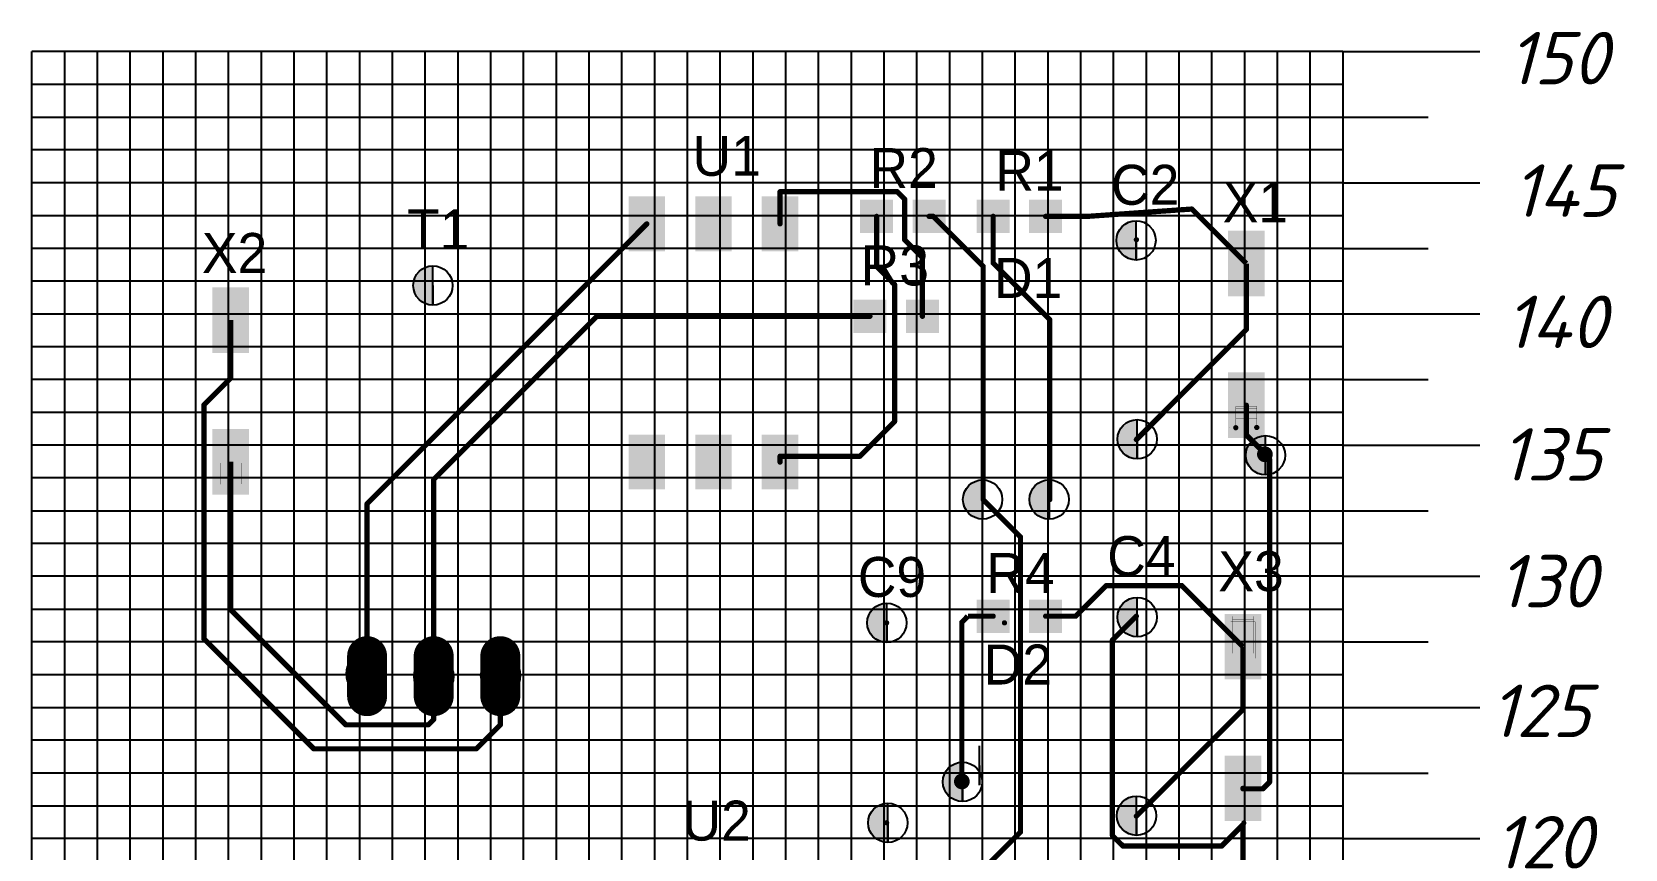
# Model space of a CAD drawing. Header units: millimetres. Extents: x 40 to 3761, y -469 to 920.
# Drawn here: x 356 to 416.7, y 195.1 to 226.2 of the extents above; entities that cross this region are included whole.
import ezdxf

# ---------------------------------------------------------------- set-up
doc = ezdxf.new("R2010")
doc.units = ezdxf.units.MM
for name, color, linetype in [('BottomLayer', 5, 'Continuous'), ('DrillDrawing', 1, 'Continuous'), ('Mechanical4', 56, 'Continuous'), ('PDF _Текст', 7, 'Continuous'), ('TopLayer', 1, 'Continuous'), ('TopOverlay', 2, 'Continuous'), ('TopPaste', 8, 'Continuous'), ('Слой1', 7, 'Continuous')]:
    doc.layers.add(name, color=color, linetype=linetype)
doc.styles.add('PDF ISOCPEUR Italic', font='isocpeui.ttf')

# ---------------------------------------------------------------- blocks, each defined once
blk = doc.blocks.new('*U11')
for p, q in [((-1.25, -75), (-1.25, 75)), ((0, -75), (0, 75)), ((1.25, 75), (1.25, -75))]:
    blk.add_line(p, q)
blk = doc.blocks.new('*U12')
at = {"color": 0, "linetype": 'ByBlock', "lineweight": -2, "transparency": 16777216}
for p in [(0, 0), (3.75, 0), (7.5, 0), (11.25, 0), (15, 0), (18.75, 0), (22.5, 0), (26.25, 0), (30, 0), (33.75, 0), (37.5, 0), (41.25, 0), (45, 0)]:
    blk.add_blockref('*U11', p, dxfattribs=at)
blk = doc.blocks.new('*U13')
for p, q in [((-25, 1.25), (25, 1.25)), ((-25, 0), (25, 0)), ((25, -1.25), (-25, -1.25))]:
    blk.add_line(p, q)
blk = doc.blocks.new('*U14')
at = {"color": 0, "linetype": 'ByBlock', "lineweight": -2, "transparency": 16777216}
for p in [(0, 0), (0, -3.75), (0, -7.5), (0, -11.25), (0, -15), (0, -18.75), (0, -22.5), (0, -26.25), (0, -30)]:
    blk.add_blockref('*U13', p, dxfattribs=at)
blk = doc.blocks.new('*U17')
blk.add_line((0, 0.984), (0, -0.984))
blk = doc.blocks.new('*U18')
at = {"color": 0, "linetype": 'ByBlock', "lineweight": -2, "transparency": 16777216}
for p in [(0, 0), (5, 0)]:
    blk.add_blockref('*U17', p, dxfattribs=at)
blk = doc.blocks.new('*U19')
blk.add_line((1.624, 0), (-1.624, 0))
blk = doc.blocks.new('*U20')
at = {"color": 0, "linetype": 'ByBlock', "lineweight": -2, "transparency": 16777216}
for p in [(0, 0), (0, -2.5), (0, -5)]:
    blk.add_blockref('*U19', p, dxfattribs=at)

msp = doc.modelspace()

# ---------------------------------------------------------------- hatches: boundary and pattern name
h = msp.add_hatch(color=256)
h.dxf.hatch_style = 1
h.paths.add_polyline_path([(398.084, 219.025, 0.414214), (397.334, 218.275, 0.414214), (398.084, 217.525), (398.084, 218.275)])
h = msp.add_hatch(color=256)
h.dxf.hatch_style = 1
h.paths.add_polyline_path([(371.271, 217.304, 0.414214), (370.521, 216.554, 0.414214), (371.271, 215.804), (371.271, 216.554)])
h = msp.add_hatch(color=256)
h.dxf.hatch_style = 1
h.paths.add_polyline_path([(398.129, 211.442, 0.414214), (397.379, 210.692, 0.414214), (398.129, 209.942), (398.129, 210.692)])
h = msp.add_hatch(color=256)
h.dxf.hatch_style = 1
h.paths.add_polyline_path([(403.018, 210.831, 0.414214), (402.268, 210.081, 0.414214), (403.018, 209.331), (403.018, 210.081)])
h = msp.add_hatch(color=256)
h.dxf.hatch_style = 1
h.paths.add_polyline_path([(392.235, 209.146, 0.414214), (391.485, 208.396, 0.414214), (392.235, 207.646), (392.235, 208.396)])
h = msp.add_hatch(color=256)
h.dxf.hatch_style = 1
h.paths.add_polyline_path([(394.771, 209.146, 0.414214), (394.021, 208.396, 0.414214), (394.771, 207.646), (394.771, 208.396)])
h = msp.add_hatch(color=256)
h.dxf.hatch_style = 1
h.paths.add_polyline_path([(388.579, 204.446, 0.414214), (387.829, 203.696, 0.414214), (388.579, 202.946), (388.579, 203.696)])
h = msp.add_hatch(color=256)
h.dxf.hatch_style = 1
h.paths.add_polyline_path([(398.128, 204.664, 0.414214), (397.378, 203.914, 0.414214), (398.128, 203.164), (398.128, 203.914)])
h = msp.add_hatch(color=256)
h.dxf.hatch_style = 1
h.paths.add_polyline_path([(368.721, 202.503, 0.414214), (367.971, 201.753, 0.414214), (368.721, 201.003), (368.721, 201.753)])
h = msp.add_hatch(color=256)
h.dxf.hatch_style = 1
h.paths.add_polyline_path([(371.304, 202.402, 0.414214), (370.554, 201.652, 0.414214), (371.304, 200.902), (371.304, 201.652)])
h = msp.add_hatch(color=256)
h.dxf.hatch_style = 1
h.paths.add_polyline_path([(373.852, 202.436, 0.414214), (373.102, 201.686, 0.414214), (373.852, 200.936), (373.852, 201.686)])
h = msp.add_hatch(color=256)
h.dxf.hatch_style = 1
h.paths.add_polyline_path([(391.466, 198.386, 0.414214), (390.716, 197.636, 0.414214), (391.466, 196.886), (391.466, 197.636)])
h = msp.add_hatch(color=256)
h.dxf.hatch_style = 1
h.paths.add_polyline_path([(398.103, 197.095, 0.414214), (397.353, 196.345, 0.414214), (398.103, 195.595), (398.103, 196.345)])
h = msp.add_hatch(color=256)
h.dxf.hatch_style = 1
h.paths.add_polyline_path([(388.615, 196.823, 0.414214), (387.865, 196.073, 0.414214), (388.615, 195.323), (388.615, 196.073)])

# ---------------------------------------------------------------- linework, layer by layer
for p, q in [((355.975, 75.47), (355.975, 225.47)), ((404.725, 225.47), (403.475, 225.47)), ((405.975, 225.47), (405.975, 224.22)), ((405.975, 225.47), (411.191, 225.47)), ((405.975, 224.22), (405.975, 75.47)), ((405.975, 222.97), (409.224, 222.97)), ((405.975, 220.47), (411.191, 220.47)), ((405.975, 217.97), (409.224, 217.97)), ((405.975, 215.47), (411.191, 215.47)), ((405.975, 212.97), (409.224, 212.97)), ((405.975, 210.47), (411.191, 210.47)), ((405.975, 207.97), (409.224, 207.97)), ((405.975, 205.47), (411.191, 205.47)), ((405.975, 202.97), (409.224, 202.97))]:
    msp.add_line(p, q)
at = {"layer": 'BottomLayer', "const_width": 0.1}
for points in [[(398.147, 218.3, -1), (398.047, 218.3, -1)], [(403.049, 210.147, -1), (402.949, 210.147, -1)], [(403.049, 210.147, -1), (402.949, 210.147, -1)], [(403.049, 210.121, -1), (402.949, 210.121, -1)], [(388.622, 203.695, -1), (388.522, 203.695, -1)], [(393.117, 203.695, -1), (393.017, 203.695, -1)], [(398.147, 203.949, -1), (398.047, 203.949, -1)], [(391.492, 197.65, -1), (391.392, 197.65, -1)], [(388.622, 196.075, -1), (388.522, 196.075, -1)]]:
    msp.add_lwpolyline(points, format="xyb", close=True, dxfattribs=at)
at = {"layer": 'BottomLayer', "const_width": 0.2}
msp.add_lwpolyline([(402.999, 210.121), (402.999, 210.147)], dxfattribs=at)
at = {"layer": 'DrillDrawing', "const_width": 0.3}
for points in [[(403.149, 210.121, -1), (402.849, 210.121, -1)], [(391.592, 197.65, -1), (391.292, 197.65, -1)]]:
    msp.add_lwpolyline(points, format="xyb", close=True, dxfattribs=at)
at = {"layer": 'Mechanical4'}
msp.add_lwpolyline([(374.348, 216.649, -1), (374.348, 216.649, -1)], format="xyb", close=True, dxfattribs=at)
msp.add_lwpolyline([(374.348, 216.649, -1), (374.348, 216.649, -1)], format="xyb", close=True, dxfattribs=at)
msp.add_lwpolyline([(374.348, 216.649, -1), (374.348, 216.649, -1)], format="xyb", close=True, dxfattribs=at)
msp.add_lwpolyline([(374.348, 216.649, -1), (374.348, 216.649, -1)], format="xyb", close=True, dxfattribs=at)
at = {"layer": 'Mechanical4', "const_width": 0.01}
for points in [[(401.888, 211.132), (401.888, 211.946)], [(402.688, 211.946), (401.888, 211.946)], [(401.888, 211.132), (401.888, 211.946)], [(402.688, 211.946), (401.888, 211.946)], [(402.688, 211.851), (401.888, 211.851)], [(402.688, 211.851), (401.888, 211.851)], [(402.688, 211.492), (401.888, 211.492)], [(402.688, 211.492), (401.888, 211.492)], [(402.688, 211.142), (402.688, 211.946)], [(402.688, 211.142), (402.688, 211.946)], [(363.153, 208.973), (363.153, 209.787)], [(363.153, 208.973), (363.153, 209.787)], [(363.953, 208.983), (363.953, 209.787)], [(363.953, 208.983), (363.953, 209.787)], [(402.627, 203.737), (401.694, 203.737)], [(401.694, 202.337), (401.694, 203.737)], [(402.627, 203.737), (401.694, 203.737)], [(401.694, 202.337), (401.694, 203.737)], [(401.761, 202.537), (401.761, 203.937)], [(401.761, 202.537), (401.761, 203.937)], [(402.561, 203.837), (401.761, 203.837)], [(402.561, 203.837), (401.761, 203.837)], [(402.561, 202.537), (402.561, 203.937)], [(402.561, 202.537), (402.561, 203.937)], [(402.627, 202.337), (402.627, 203.737)], [(402.627, 202.337), (402.627, 203.737)]]:
    msp.add_lwpolyline(points, dxfattribs=at)
at = {"layer": 'Mechanical4'}
for points, const_width in [([(401.89, 211.946, -1), (401.885, 211.946, -1)], 0.005), ([(401.89, 211.946, -1), (401.885, 211.946, -1)], 0.005), ([(401.89, 211.946, -1), (401.885, 211.946, -1)], 0.005), ([(401.89, 211.946, -1), (401.885, 211.946, -1)], 0.005), ([(401.89, 211.851, -1), (401.885, 211.851, -1)], 0.005), ([(401.89, 211.851, -1), (401.885, 211.851, -1)], 0.005), ([(401.89, 211.492, -1), (401.885, 211.492, -1)], 0.005), ([(401.89, 211.492, -1), (401.885, 211.492, -1)], 0.005), ([(402.69, 211.946, -1), (402.685, 211.946, -1)], 0.005), ([(402.69, 211.946, -1), (402.685, 211.946, -1)], 0.005), ([(402.69, 211.946, -1), (402.685, 211.946, -1)], 0.005), ([(402.69, 211.946, -1), (402.685, 211.946, -1)], 0.005), ([(402.69, 211.851, -1), (402.685, 211.851, -1)], 0.005), ([(402.69, 211.851, -1), (402.685, 211.851, -1)], 0.005), ([(402.69, 211.492, -1), (402.685, 211.492, -1)], 0.005), ([(402.69, 211.492, -1), (402.685, 211.492, -1)], 0.005), ([(401.64, 211.142, -1), (401.635, 211.142, -1)], 0.005), ([(401.64, 211.142, -1), (401.635, 211.142, -1)], 0.005), ([(401.784, 211.142, -1), (401.779, 211.142, -1)], 0.005), ([(401.784, 211.142, -1), (401.779, 211.142, -1)], 0.005), ([(401.938, 211.132, -1), (401.838, 211.132, -1)], 0.1), ([(401.938, 211.132, -1), (401.838, 211.132, -1)], 0.1), ([(401.89, 211.132, -1), (401.885, 211.132, -1)], 0.005), ([(401.89, 211.132, -1), (401.885, 211.132, -1)], 0.005), ([(402.738, 211.142, -1), (402.638, 211.142, -1)], 0.1), ([(402.738, 211.142, -1), (402.638, 211.142, -1)], 0.1), ([(402.738, 211.142, -1), (402.638, 211.142, -1)], 0.1), ([(402.738, 211.142, -1), (402.638, 211.142, -1)], 0.1), ([(402.738, 211.142, -1), (402.638, 211.142, -1)], 0.1), ([(402.738, 211.142, -1), (402.638, 211.142, -1)], 0.1), ([(402.69, 211.142, -1), (402.685, 211.142, -1)], 0.005), ([(402.69, 211.142, -1), (402.685, 211.142, -1)], 0.005), ([(402.796, 211.142, -1), (402.791, 211.142, -1)], 0.005), ([(402.796, 211.142, -1), (402.791, 211.142, -1)], 0.005), ([(402.94, 211.142, -1), (402.935, 211.142, -1)], 0.005), ([(402.94, 211.142, -1), (402.935, 211.142, -1)], 0.005), ([(401.697, 203.737, -1), (401.692, 203.737, -1)], 0.005), ([(401.697, 203.737, -1), (401.692, 203.737, -1)], 0.005), ([(401.697, 203.737, -1), (401.692, 203.737, -1)], 0.005), ([(401.697, 203.737, -1), (401.692, 203.737, -1)], 0.005), ([(401.763, 203.937, -1), (401.758, 203.937, -1)], 0.005), ([(401.763, 203.937, -1), (401.758, 203.937, -1)], 0.005), ([(401.763, 203.837, -1), (401.758, 203.837, -1)], 0.005), ([(401.763, 203.837, -1), (401.758, 203.837, -1)], 0.005), ([(402.563, 203.937, -1), (402.558, 203.937, -1)], 0.005), ([(402.563, 203.937, -1), (402.558, 203.937, -1)], 0.005), ([(402.563, 203.837, -1), (402.558, 203.837, -1)], 0.005), ([(402.563, 203.837, -1), (402.558, 203.837, -1)], 0.005), ([(402.63, 203.737, -1), (402.625, 203.737, -1)], 0.005), ([(402.63, 203.737, -1), (402.625, 203.737, -1)], 0.005), ([(402.63, 203.737, -1), (402.625, 203.737, -1)], 0.005), ([(402.63, 203.737, -1), (402.625, 203.737, -1)], 0.005)]:
    msp.add_lwpolyline(points, format="xyb", close=True, dxfattribs=dict(at, const_width=const_width))
at = {"layer": 'TopLayer'}
for points, const_width in [([(384.508, 218.903), (384.508, 220.129)], 0.2), ([(388.978, 220.129), (384.508, 220.129)], 0.2), ([(389.261, 219.846), (388.978, 220.129)], 0.2), ([(389.261, 218.29), (389.261, 219.846)], 0.2), ([(400.211, 219.468), (396.242, 219.189)], 0.2), ([(402.288, 217.392), (400.211, 219.468)], 0.2), ([(379.428, 218.903), (368.76, 208.235)], 0.2), ([(388.191, 217.284), (388.191, 219.189)], 0.2), ([(390.35, 219.189), (390.191, 219.189)], 0.2), ([(392.255, 217.284), (390.35, 219.189)], 0.2), ([(392.636, 217.411), (392.636, 219.189)], 0.2), ([(396.242, 219.189), (394.636, 219.189)], 0.2), ([(389.937, 217.614), (389.261, 218.29)], 0.2), ([(389.937, 215.379), (389.937, 217.614)], 0.2), ([(388.876, 216.598), (388.191, 217.284)], 0.2), ([(392.255, 208.394), (392.255, 217.284)], 0.2), ([(394.795, 215.252), (392.636, 217.411)], 0.2), ([(402.288, 214.871), (402.288, 217.392)], 0.2), ([(388.876, 211.366), (388.876, 216.598)], 0.2), ([(363.553, 213.017), (363.553, 215.233)], 0.2), ([(377.523, 215.379), (371.3, 209.156)], 0.2), ([(387.937, 215.379), (377.523, 215.379)], 0.2), ([(394.795, 208.394), (394.795, 215.252)], 0.2), ([(402.288, 214.871), (398.097, 210.68)], 0.2), ([(363.553, 213.017), (362.537, 212.001)], 0.2), ([(362.537, 203.085), (362.537, 212.001)], 0.2), ([(402.288, 210.858), (402.288, 211.992)], 0.2), ([(388.876, 211.366), (387.556, 210.045)], 0.2), ([(402.999, 210.147), (402.288, 210.858)], 0.2), ([(363.553, 204.203), (363.553, 209.833)], 0.2), ([(387.556, 210.045), (384.508, 210.045)], 0.2), ([(384.508, 209.823), (384.508, 210.045)], 0.2), ([(403.177, 209.943), (402.999, 210.121)], 0.2), ([(403.177, 197.624), (403.177, 209.943)], 0.2), ([(371.3, 201.663), (371.3, 209.156)], 0.2), ([(393.677, 206.972), (392.255, 208.394)], 0.2), ([(368.76, 201.663), (368.76, 208.235)], 0.2), ([(393.677, 195.719), (393.677, 206.972)], 0.2), ([(396.954, 205.117), (395.785, 203.949)], 0.2), ([(399.83, 205.117), (396.954, 205.117)], 0.2), ([(402.161, 202.787), (399.83, 205.117)], 0.2), ([(367.947, 199.809), (363.553, 204.203)], 0.2), ([(391.67, 203.949), (391.442, 203.72)], 0.2), ([(391.442, 197.65), (391.442, 203.72)], 0.2), ([(392.636, 203.949), (391.67, 203.949)], 0.2), ([(395.785, 203.949), (394.636, 203.949)], 0.2), ([(398.097, 203.949), (397.182, 203.035)], 0.2), ([(366.728, 198.894), (362.537, 203.085)], 0.2), ([(368.76, 202.425), (368.76, 200.901)], 1.524), ([(371.3, 202.425), (371.3, 200.901)], 1.524), ([(373.84, 202.425), (373.84, 200.901)], 1.524), ([(397.182, 195.592), (397.182, 203.035)], 0.2), ([(402.161, 200.393), (402.161, 202.787)], 0.2), ([(371.3, 200.012), (371.3, 201.663)], 0.2), ([(373.84, 199.809), (373.84, 201.663)], 0.2), ([(371.096, 199.809), (367.947, 199.809)], 0.2), ([(371.3, 200.012), (371.096, 199.809)], 0.2), ([(373.84, 199.809), (372.925, 198.894)], 0.2), ([(402.161, 200.393), (398.097, 196.329)], 0.2), ([(372.925, 198.894), (366.728, 198.894)], 0.2), ([(403.177, 197.624), (402.923, 197.37)], 0.2), ([(402.923, 197.37), (402.161, 197.37)], 0.2), ([(393.677, 195.719), (392.255, 194.297)], 0.2), ([(397.589, 195.186), (397.182, 195.592)], 0.2), ([(402.161, 195.999), (401.348, 195.186)], 0.2), ([(402.161, 194.373), (402.161, 195.999)], 0.2), ([(401.348, 195.186), (397.589, 195.186)], 0.2)]:
    msp.add_lwpolyline(points, dxfattribs=dict(at, const_width=const_width))
for points, const_width in [([(384.558, 220.129, -1), (384.458, 220.129, -1)], 0.1), ([(384.558, 220.129, -1), (384.458, 220.129, -1)], 0.1), ([(389.028, 220.129, -1), (388.928, 220.129, -1)], 0.1), ([(389.028, 220.129, -1), (388.928, 220.129, -1)], 0.1), ([(389.311, 219.846, -1), (389.211, 219.846, -1)], 0.1), ([(389.311, 219.846, -1), (389.211, 219.846, -1)], 0.1), ([(400.261, 219.468, -1), (400.161, 219.468, -1)], 0.1), ([(400.261, 219.468, -1), (400.161, 219.468, -1)], 0.1), ([(379.478, 218.903, -1), (379.378, 218.903, -1)], 0.1), ([(384.558, 218.903, -1), (384.458, 218.903, -1)], 0.1), ([(388.241, 219.189, -1), (388.141, 219.189, -1)], 0.1), ([(390.241, 219.189, -1), (390.141, 219.189, -1)], 0.1), ([(390.4, 219.189, -1), (390.3, 219.189, -1)], 0.1), ([(390.4, 219.189, -1), (390.3, 219.189, -1)], 0.1), ([(392.686, 219.189, -1), (392.586, 219.189, -1)], 0.1), ([(394.686, 219.189, -1), (394.586, 219.189, -1)], 0.1), ([(396.292, 219.189, -1), (396.192, 219.189, -1)], 0.1), ([(396.292, 219.189, -1), (396.192, 219.189, -1)], 0.1), ([(389.311, 218.29, -1), (389.211, 218.29, -1)], 0.1), ([(389.311, 218.29, -1), (389.211, 218.29, -1)], 0.1), ([(389.987, 217.614, -1), (389.887, 217.614, -1)], 0.1), ([(389.987, 217.614, -1), (389.887, 217.614, -1)], 0.1), ([(388.241, 217.284, -1), (388.141, 217.284, -1)], 0.1), ([(388.241, 217.284, -1), (388.141, 217.284, -1)], 0.1), ([(392.305, 217.284, -1), (392.205, 217.284, -1)], 0.1), ([(392.305, 217.284, -1), (392.205, 217.284, -1)], 0.1), ([(392.686, 217.411, -1), (392.586, 217.411, -1)], 0.1), ([(392.686, 217.411, -1), (392.586, 217.411, -1)], 0.1), ([(388.926, 216.598, -1), (388.826, 216.598, -1)], 0.1), ([(388.926, 216.598, -1), (388.826, 216.598, -1)], 0.1), ([(377.573, 215.379, -1), (377.473, 215.379, -1)], 0.1), ([(377.573, 215.379, -1), (377.473, 215.379, -1)], 0.1), ([(387.987, 215.379, -1), (387.887, 215.379, -1)], 0.1), ([(389.987, 215.379, -1), (389.887, 215.379, -1)], 0.1), ([(394.845, 215.252, -1), (394.745, 215.252, -1)], 0.1), ([(394.845, 215.252, -1), (394.745, 215.252, -1)], 0.1), ([(402.338, 214.871, -1), (402.238, 214.871, -1)], 0.1), ([(402.338, 214.871, -1), (402.238, 214.871, -1)], 0.1), ([(363.603, 213.017, -1), (363.503, 213.017, -1)], 0.1), ([(363.603, 213.017, -1), (363.503, 213.017, -1)], 0.1), ([(362.587, 212.001, -1), (362.487, 212.001, -1)], 0.1), ([(362.587, 212.001, -1), (362.487, 212.001, -1)], 0.1), ([(402.338, 211.992, -1), (402.238, 211.992, -1)], 0.1), ([(388.926, 211.366, -1), (388.826, 211.366, -1)], 0.1), ([(388.926, 211.366, -1), (388.826, 211.366, -1)], 0.1), ([(402.338, 210.858, -1), (402.238, 210.858, -1)], 0.1), ([(402.338, 210.858, -1), (402.238, 210.858, -1)], 0.1), ([(398.147, 210.68, -1), (398.047, 210.68, -1)], 0.1), ([(403.049, 210.147, -1), (402.949, 210.147, -1)], 0.1), ([(384.558, 210.045, -1), (384.458, 210.045, -1)], 0.1), ([(384.558, 210.045, -1), (384.458, 210.045, -1)], 0.1), ([(384.558, 209.823, -1), (384.458, 209.823, -1)], 0.1), ([(387.606, 210.045, -1), (387.506, 210.045, -1)], 0.1), ([(387.606, 210.045, -1), (387.506, 210.045, -1)], 0.1), ([(403.049, 210.121, -1), (402.949, 210.121, -1)], 0.1), ([(403.227, 209.943, -1), (403.127, 209.943, -1)], 0.1), ([(403.227, 209.943, -1), (403.127, 209.943, -1)], 0.1), ([(371.35, 209.156, -1), (371.25, 209.156, -1)], 0.1), ([(371.35, 209.156, -1), (371.25, 209.156, -1)], 0.1), ([(392.305, 208.394, -1), (392.205, 208.394, -1)], 0.1), ([(392.305, 208.394, -1), (392.205, 208.394, -1)], 0.1), ([(394.845, 208.394, -1), (394.745, 208.394, -1)], 0.1), ([(368.81, 208.235, -1), (368.71, 208.235, -1)], 0.1), ([(368.81, 208.235, -1), (368.71, 208.235, -1)], 0.1), ([(393.727, 206.972, -1), (393.627, 206.972, -1)], 0.1), ([(393.727, 206.972, -1), (393.627, 206.972, -1)], 0.1), ([(397.004, 205.117, -1), (396.904, 205.117, -1)], 0.1), ([(397.004, 205.117, -1), (396.904, 205.117, -1)], 0.1), ([(399.88, 205.117, -1), (399.78, 205.117, -1)], 0.1), ([(399.88, 205.117, -1), (399.78, 205.117, -1)], 0.1), ([(363.603, 204.203, -1), (363.503, 204.203, -1)], 0.1), ([(363.603, 204.203, -1), (363.503, 204.203, -1)], 0.1), ([(391.492, 203.72, -1), (391.392, 203.72, -1)], 0.1), ([(391.492, 203.72, -1), (391.392, 203.72, -1)], 0.1), ([(392.686, 203.949, -1), (392.586, 203.949, -1)], 0.1), ([(394.686, 203.949, -1), (394.586, 203.949, -1)], 0.1), ([(395.835, 203.949, -1), (395.735, 203.949, -1)], 0.1), ([(395.835, 203.949, -1), (395.735, 203.949, -1)], 0.1), ([(398.147, 203.949, -1), (398.047, 203.949, -1)], 0.1), ([(362.587, 203.085, -1), (362.487, 203.085, -1)], 0.1), ([(362.587, 203.085, -1), (362.487, 203.085, -1)], 0.1), ([(369.141, 202.425, -1), (368.379, 202.425, -1)], 0.762), ([(371.681, 202.425, -1), (370.919, 202.425, -1)], 0.762), ([(374.221, 202.425, -1), (373.459, 202.425, -1)], 0.762), ([(397.232, 203.035, -1), (397.132, 203.035, -1)], 0.1), ([(397.232, 203.035, -1), (397.132, 203.035, -1)], 0.1), ([(373.89, 201.663, -1), (373.79, 201.663, -1)], 0.1), ([(369.141, 200.901, -1), (368.379, 200.901, -1)], 0.762), ([(371.681, 200.901, -1), (370.919, 200.901, -1)], 0.762), ([(374.221, 200.901, -1), (373.459, 200.901, -1)], 0.762), ([(367.997, 199.809, -1), (367.897, 199.809, -1)], 0.1), ([(367.997, 199.809, -1), (367.897, 199.809, -1)], 0.1), ([(371.146, 199.809, -1), (371.046, 199.809, -1)], 0.1), ([(371.146, 199.809, -1), (371.046, 199.809, -1)], 0.1), ([(371.35, 200.012, -1), (371.25, 200.012, -1)], 0.1), ([(371.35, 200.012, -1), (371.25, 200.012, -1)], 0.1), ([(373.89, 199.809, -1), (373.79, 199.809, -1)], 0.1), ([(373.89, 199.809, -1), (373.79, 199.809, -1)], 0.1), ([(402.211, 200.393, -1), (402.111, 200.393, -1)], 0.1), ([(402.211, 200.393, -1), (402.111, 200.393, -1)], 0.1), ([(366.778, 198.894, -1), (366.678, 198.894, -1)], 0.1), ([(366.778, 198.894, -1), (366.678, 198.894, -1)], 0.1), ([(372.975, 198.894, -1), (372.875, 198.894, -1)], 0.1), ([(372.975, 198.894, -1), (372.875, 198.894, -1)], 0.1), ([(391.492, 197.65, -1), (391.392, 197.65, -1)], 0.1), ([(402.211, 197.387, -1), (402.111, 197.387, -1)], 0.1), ([(403.227, 197.624, -1), (403.127, 197.624, -1)], 0.1), ([(403.227, 197.624, -1), (403.127, 197.624, -1)], 0.1), ([(402.211, 197.37, -1), (402.111, 197.37, -1)], 0.1), ([(402.211, 197.37, -1), (402.111, 197.37, -1)], 0.1), ([(402.211, 197.37, -1), (402.111, 197.37, -1)], 0.1), ([(402.973, 197.37, -1), (402.873, 197.37, -1)], 0.1), ([(402.973, 197.37, -1), (402.873, 197.37, -1)], 0.1), ([(398.147, 196.329, -1), (398.047, 196.329, -1)], 0.1), ([(393.727, 195.719, -1), (393.627, 195.719, -1)], 0.1), ([(393.727, 195.719, -1), (393.627, 195.719, -1)], 0.1), ([(397.232, 195.592, -1), (397.132, 195.592, -1)], 0.1), ([(397.232, 195.592, -1), (397.132, 195.592, -1)], 0.1), ([(402.244, 196.066, -1), (402.144, 196.066, -1)], 0.1), ([(397.639, 195.186, -1), (397.539, 195.186, -1)], 0.1), ([(397.639, 195.186, -1), (397.539, 195.186, -1)], 0.1), ([(401.398, 195.186, -1), (401.298, 195.186, -1)], 0.1), ([(401.398, 195.186, -1), (401.298, 195.186, -1)], 0.1)]:
    msp.add_lwpolyline(points, format="xyb", close=True, dxfattribs=dict(at, const_width=const_width))
for points in [[(378.733, 217.858), (378.733, 219.948), (380.123, 217.858), (380.123, 219.948)], [(381.273, 217.858), (381.273, 219.948), (382.663, 217.858), (382.663, 219.948)], [(383.813, 217.858), (383.813, 219.948), (385.203, 217.858), (385.203, 219.948)], [(388.821, 218.554), (387.561, 218.554), (388.821, 219.824), (387.561, 219.824)], [(390.821, 218.554), (389.561, 218.554), (390.821, 219.824), (389.561, 219.824)], [(393.266, 218.554), (392.006, 218.554), (393.266, 219.824), (392.006, 219.824)], [(395.266, 218.554), (394.006, 218.554), (395.266, 219.824), (394.006, 219.824)], [(401.588, 216.142), (401.588, 218.642), (402.988, 216.142), (402.988, 218.642)], [(362.853, 213.983), (362.853, 216.483), (364.253, 213.983), (364.253, 216.483)], [(388.567, 214.744), (387.307, 214.744), (388.567, 216.014), (387.307, 216.014)], [(390.567, 214.744), (389.307, 214.744), (390.567, 216.014), (389.307, 216.014)], [(401.588, 210.742), (401.588, 213.242), (402.988, 210.742), (402.988, 213.242)], [(362.853, 208.583), (362.853, 211.083), (364.253, 208.583), (364.253, 211.083)], [(378.733, 208.778), (378.733, 210.868), (380.123, 208.778), (380.123, 210.868)], [(381.273, 208.778), (381.273, 210.868), (382.663, 208.778), (382.663, 210.868)], [(383.813, 208.778), (383.813, 210.868), (385.203, 208.778), (385.203, 210.868)], [(393.266, 203.314), (392.006, 203.314), (393.266, 204.584), (392.006, 204.584)], [(395.266, 203.314), (394.006, 203.314), (395.266, 204.584), (394.006, 204.584)], [(401.461, 201.537), (401.461, 204.037), (402.861, 201.537), (402.861, 204.037)], [(401.461, 196.137), (401.461, 198.637), (402.861, 196.137), (402.861, 198.637)]]:
    msp.add_solid(points, dxfattribs=at)
at = {"layer": 'TopPaste'}
for points in [[(378.733, 217.858), (378.733, 219.948), (380.123, 217.858), (380.123, 219.948)], [(381.273, 217.858), (381.273, 219.948), (382.663, 217.858), (382.663, 219.948)], [(383.813, 217.858), (383.813, 219.948), (385.203, 217.858), (385.203, 219.948)], [(388.821, 218.554), (387.561, 218.554), (388.821, 219.824), (387.561, 219.824)], [(390.821, 218.554), (389.561, 218.554), (390.821, 219.824), (389.561, 219.824)], [(393.266, 218.554), (392.006, 218.554), (393.266, 219.824), (392.006, 219.824)], [(395.266, 218.554), (394.006, 218.554), (395.266, 219.824), (394.006, 219.824)], [(401.588, 216.142), (401.588, 218.642), (402.988, 216.142), (402.988, 218.642)], [(362.853, 213.983), (362.853, 216.483), (364.253, 213.983), (364.253, 216.483)], [(388.567, 214.744), (387.307, 214.744), (388.567, 216.014), (387.307, 216.014)], [(390.567, 214.744), (389.307, 214.744), (390.567, 216.014), (389.307, 216.014)], [(401.588, 210.742), (401.588, 213.242), (402.988, 210.742), (402.988, 213.242)], [(362.853, 208.583), (362.853, 211.083), (364.253, 208.583), (364.253, 211.083)], [(378.733, 208.778), (378.733, 210.868), (380.123, 208.778), (380.123, 210.868)], [(381.273, 208.778), (381.273, 210.868), (382.663, 208.778), (382.663, 210.868)], [(383.813, 208.778), (383.813, 210.868), (385.203, 208.778), (385.203, 210.868)], [(393.266, 203.314), (392.006, 203.314), (393.266, 204.584), (392.006, 204.584)], [(395.266, 203.314), (394.006, 203.314), (395.266, 204.584), (394.006, 204.584)], [(401.461, 201.537), (401.461, 204.037), (402.861, 201.537), (402.861, 204.037)], [(401.461, 196.137), (401.461, 198.637), (402.861, 196.137), (402.861, 198.637)]]:
    msp.add_solid(points, dxfattribs=at)
at = {"layer": 'Слой1'}
for p, q in [((398.084, 217.525), (398.084, 219.025)), ((398.084, 218.275), (398.084, 217.525)), ((371.271, 215.804), (371.271, 217.304)), ((371.271, 216.554), (371.271, 215.804)), ((398.129, 209.942), (398.129, 211.442)), ((398.129, 210.692), (398.129, 209.942)), ((403.018, 209.331), (403.018, 210.831)), ((403.018, 210.081), (403.018, 209.331)), ((392.235, 207.646), (392.235, 209.146)), ((394.771, 207.646), (394.771, 209.146)), ((392.235, 208.396), (392.235, 207.646)), ((394.771, 208.396), (394.771, 207.646)), ((388.579, 202.946), (388.579, 204.446)), ((398.128, 203.164), (398.128, 204.664)), ((388.579, 203.696), (388.579, 202.946)), ((398.128, 203.914), (398.128, 203.164)), ((368.721, 201.003), (368.721, 202.503)), ((371.304, 200.902), (371.304, 202.402)), ((373.852, 200.936), (373.852, 202.436)), ((368.721, 201.753), (368.721, 201.003)), ((371.304, 201.652), (371.304, 200.902)), ((373.852, 201.686), (373.852, 200.936)), ((392.117, 197.504), (392.117, 199.004)), ((391.466, 196.886), (391.466, 198.386)), ((392.117, 198.254), (392.117, 197.504)), ((391.466, 197.636), (391.466, 196.886)), ((398.103, 195.595), (398.103, 197.095)), ((388.615, 195.323), (388.615, 196.823)), ((398.103, 196.345), (398.103, 195.595)), ((388.615, 196.073), (388.615, 195.323))]:
    msp.add_line(p, q, dxfattribs=at)
for centre in [(398.084, 218.275), (371.271, 216.554), (398.129, 210.692), (403.018, 210.081), (392.235, 208.396), (394.771, 208.396), (388.579, 203.696), (398.128, 203.914), (368.721, 201.753), (371.304, 201.652), (373.852, 201.686), (391.466, 197.636), (398.103, 196.345), (388.615, 196.073)]:
    msp.add_circle(centre, 0.75, dxfattribs=at)

# ---------------------------------------------------------------- block references
at = {"xscale": -1}
for name, p in [('*U14', (380.975, 224.22)), ('*U12', (403.475, 150.47)), ('*U20', (407.599, 200.47))]:
    msp.add_blockref(name, p, dxfattribs=at)
at = {"xscale": -1, "rotation": 90}
msp.add_blockref('*U18', (410.207, 200.47), dxfattribs=at)

# ---------------------------------------------------------------- texts
at = {"layer": 'PDF _Текст', "char_height": 2, "width": 2.70606, "attachment_point": 7, "style": 'PDF ISOCPEUR Italic'}
for s, insert in [('150', (412.259, 224.221)), ('145', (412.426, 219.171)), ('140', (412.148, 214.169)), ('135', (411.982, 209.116)), ('130', (411.873, 204.285)), ('125', (411.581, 199.341)), ('120', (411.745, 194.333))]:
    msp.add_mtext(s, dxfattribs=dict(at, insert=insert))
at = {"layer": 'TopOverlay'}
for s, p in [('U1', (381.171, 220.734)), ('R2', (387.92, 220.268)), ('R1', (392.722, 220.17)), ('C2', (397.133, 219.631)), ('X1', (401.391, 218.966)), ('T1', (370.284, 217.932)), ('X2', (362.459, 217.031)), ('R3', (387.583, 216.556)), ('D1', (392.67, 216.081)), ('C4', (396.985, 205.477)), ('C9', (387.474, 204.682)), ('R4', (392.378, 204.832)), ('X3', (401.223, 204.902)), ('D2', (392.276, 201.345)), ('U2', (380.788, 195.395))]:
    msp.add_text(s, height=1.524, dxfattribs=at).set_placement(p)

doc.saveas('drawing.dxf')
